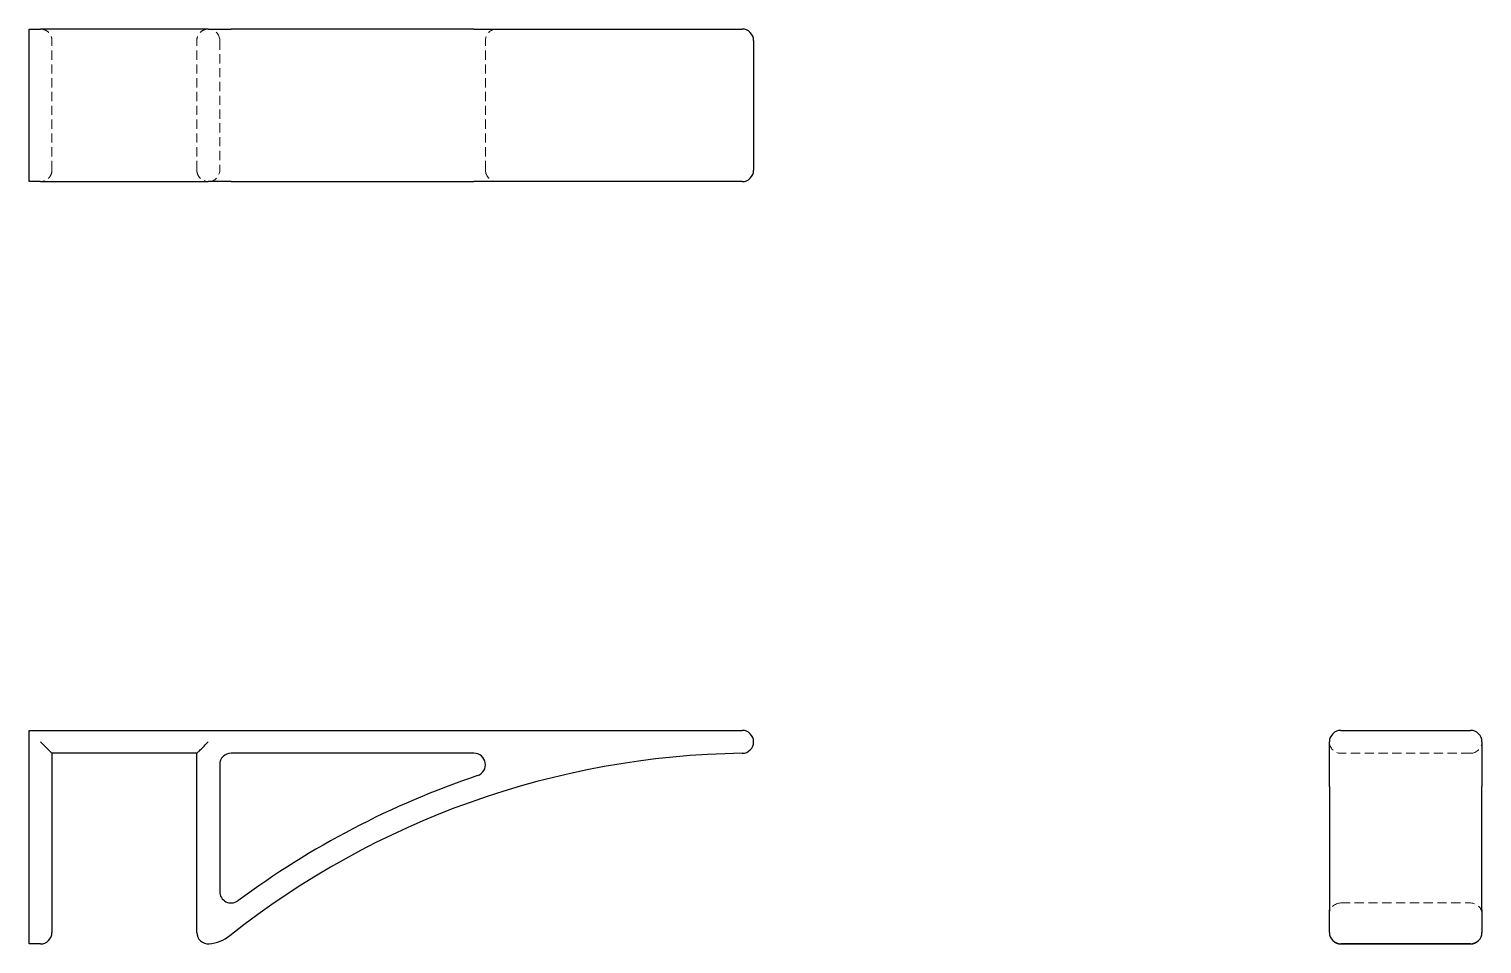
# Model space of a CAD drawing. Header units: millimetres. Extents: x 33 to 234, y 42 to 169.
import ezdxf

# ---------------------------------------------------------------- set-up
doc = ezdxf.new("R2010")
doc.units = ezdxf.units.MM
doc.linetypes.add('HIDDEN', pattern=[1.905, 1.27, -0.635])

msp = doc.modelspace()

# ---------------------------------------------------------------- linework, layer by layer
at = {"color": 7, "linetype": 'Continuous', "lineweight": 25}
for p, q in [((33, 168.53), (34.58, 168.53)), ((33, 166.95), (33, 168.53)), ((57.74, 168.53), (34.58, 168.53)), ((57.74, 168.53), (60.89, 168.53)), ((94.41, 168.53), (60.89, 168.53)), ((94.41, 168.53), (131.42, 168.53)), ((33, 149.05), (33, 166.95)), ((133, 166.95), (133, 149.05)), ((33, 147.47), (33, 149.05)), ((34.58, 147.47), (33, 147.47)), ((34.58, 147.47), (57.74, 147.47)), ((60.89, 147.47), (57.74, 147.47)), ((60.89, 147.47), (94.41, 147.47)), ((131.42, 147.47), (94.41, 147.47)), ((33, 70.16), (33, 71.74)), ((33, 71.74), (131.42, 71.74)), ((214.05, 71.74), (231.95, 71.74)), ((33, 43.84), (33, 70.16)), ((36.16, 68.58), (36.16, 43.84)), ((56.16, 68.58), (36.16, 68.58)), ((56.16, 43.85), (56.16, 68.58)), ((94.41, 68.58), (60.89, 68.58)), ((133, 70.16), (133, 70.15)), ((212.47, 70.15), (212.47, 70.16)), ((212.47, 64.01), (212.47, 70.15)), ((233.53, 70.16), (233.53, 70.15)), ((233.53, 70.15), (233.53, 64.01)), ((59.32, 67), (59.32, 49.5)), ((212.47, 64.01), (212.47, 46.96)), ((233.53, 46.96), (233.53, 64.01)), ((212.47, 44.64), (212.47, 46.96)), ((233.53, 46.96), (233.53, 44.64)), ((212.47, 43.85), (212.47, 44.64)), ((233.53, 44.64), (233.53, 43.85)), ((33, 42.26), (33, 43.84)), ((34.58, 42.26), (33, 42.26)), ((212.47, 43.84), (212.47, 43.85)), ((214.05, 42.27), (231.95, 42.27)), ((231.95, 42.26), (214.05, 42.26)), ((233.53, 43.85), (233.53, 43.84))]:
    msp.add_line(p, q, dxfattribs=at)
at = {"color": 7, "linetype": 'HIDDEN', "lineweight": 18}
for p, q in [((36.16, 149.05), (36.16, 166.95)), ((56.16, 149.05), (56.16, 166.95)), ((59.32, 166.95), (59.32, 149.05)), ((95.99, 149.05), (95.99, 166.95)), ((231.95, 68.58), (214.05, 68.58)), ((214.05, 47.92), (231.95, 47.92))]:
    msp.add_line(p, q, dxfattribs=at)
for centre, start, end in [((57.74, 166.95), 0, 90), ((97.57, 166.95), 90, 180), ((57.74, 149.05), 270, 0), ((97.57, 149.05), 180, 270), ((214.05, 70.16), 180, 270), ((231.95, 70.16), 270, 0), ((214.05, 46.34), 90, 180), ((231.95, 46.34), 0, 90)]:
    msp.add_arc(centre, 1.58, start, end, dxfattribs=at)
at = {"color": 7, "linetype": 'Continuous', "lineweight": 25}
for centre, radius, start, end in [((131.42, 166.95), 1.58, 0, 90), ((131.42, 149.05), 1.58, 270, 0), ((131.42, 70.16), 1.58, 0, 90), ((214.05, 70.16), 1.58, 90, 180), ((231.95, 70.16), 1.58, 0, 90), ((60.89, 67), 1.58, 90, 180), ((133, -47.74), 116.32, 90.7674, 128.4133), ((94.41, 67), 1.58, 288.5896, 90), ((131.42, 70.15), 1.58, 270.7674, 0), ((133, -47.74), 119.47, 108.5896, 126.5591), ((60.89, 49.5), 1.58, 180, 306.5591), ((34.58, 43.84), 1.58, 270, 0), ((57.74, 43.85), 1.58, 180, 274.3176), ((57.46, 47.53), 5.26, 274.3176, 308.4133), ((214.05, 43.85), 1.58, 180, 270), ((214.05, 43.84), 1.58, 180, 270), ((231.95, 43.85), 1.58, 270, 0), ((231.95, 43.84), 1.58, 270, 0)]:
    msp.add_arc(centre, radius, start, end, dxfattribs=at)
at = {"color": 7, "linetype": 'HIDDEN', "lineweight": 18}
for points in [[(34.58, 168.53), (34.77, 168.53), (34.97, 168.49), (35.35, 168.34), (35.54, 168.22), (35.85, 167.91), (35.97, 167.72), (36.12, 167.33), (36.16, 167.13), (36.16, 166.95)], [(57.74, 168.53), (57.55, 168.53), (57.35, 168.49), (56.96, 168.34), (56.77, 168.22), (56.47, 167.91), (56.35, 167.72), (56.19, 167.33), (56.16, 167.13), (56.16, 166.95)], [(36.16, 149.05), (36.16, 148.87), (36.12, 148.67), (35.97, 148.28), (35.85, 148.09), (35.54, 147.78), (35.35, 147.66), (34.97, 147.51), (34.77, 147.47), (34.58, 147.47)], [(56.16, 149.05), (56.16, 148.87), (56.19, 148.67), (56.35, 148.28), (56.47, 148.09), (56.77, 147.78), (56.96, 147.66), (57.35, 147.51), (57.55, 147.47), (57.74, 147.47)]]:
    msp.add_open_spline(points, degree=3, knots=[0, 0, 0, 0, 0.25, 0.25, 0.5, 0.5, 0.75, 0.75, 1, 1, 1, 1], dxfattribs=at)
at = {"color": 7, "linetype": 'Continuous', "lineweight": 25}
for points in [[(36.16, 68.58), (36.16, 68.58), (36.12, 68.61), (35.97, 68.77), (35.85, 68.89), (35.54, 69.2), (35.35, 69.38), (34.97, 69.77), (34.77, 69.97), (34.58, 70.16)], [(56.16, 68.58), (56.16, 68.58), (56.19, 68.61), (56.35, 68.77), (56.47, 68.89), (56.77, 69.2), (56.96, 69.38), (57.35, 69.77), (57.55, 69.97), (57.74, 70.16)]]:
    msp.add_open_spline(points, degree=3, knots=[0, 0, 0, 0, 0.25, 0.25, 0.5, 0.5, 0.75, 0.75, 1, 1, 1, 1], dxfattribs=at)

doc.saveas('drawing.dxf')
